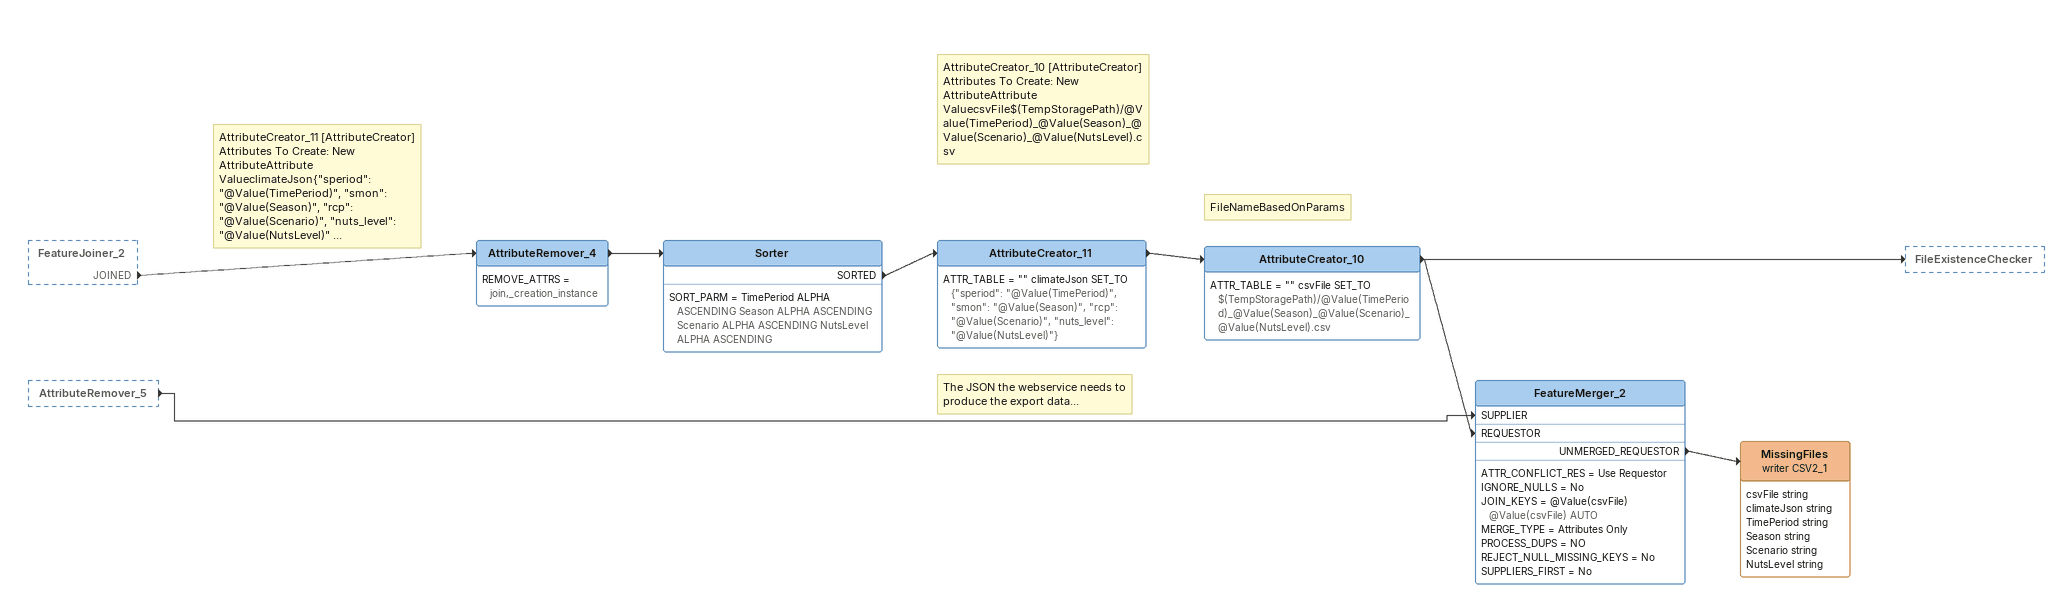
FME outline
FeatureJoiner_2 [outside]
    JOINED -> AttributeRemover_4
AttributeRemover_5 [outside]
    -> FeatureMerger_2 [SUPPLIER]
AttributeRemover_4
    REMOVE_ATTRS = join,_creation_instance
    -> Sorter
Sorter
    SORT_PARM = TimePeriod ALPHA ASCENDING Season ALPHA ASCENDING Scenario ALPHA ASCENDING NutsLevel ALPHA ASCENDING
    SORTED -> AttributeCreator_11
Note: AttributeCreator_11 [AttributeCreator] / Attributes To Create: New AttributeAttribute ValueclimateJson{"speriod": "@Value(TimePeriod)", "smon": "@Value(Season)", "rcp": "@Value(Scenario)", "nuts_level": "@Value(NutsLevel)" ...
Note: The JSON the webservice needs to produce the export data...
AttributeCreator_11
    ATTR_TABLE = "" climateJson SET_TO {"speriod": "@Value(TimePeriod)", "smon": "@Value(Season)", "rcp": "@Value(Scenario)", "nuts_level": "@Value(NutsLevel)"}
    -> AttributeCreator_10
Note: AttributeCreator_10 [AttributeCreator] / Attributes To Create: New AttributeAttribute ValuecsvFile$(TempStoragePath)/@Value(TimePeriod)_@Value(Season)_@Value(Scenario)_@Value(NutsLevel).csv
Note: FileNameBasedOnParams
AttributeCreator_10
    ATTR_TABLE = "" csvFile SET_TO $(TempStoragePath)/@Value(TimePeriod)_@Value(Season)_@Value(Scenario)_@Value(NutsLevel).csv
    -> FileExistenceChecker
    -> FeatureMerger_2 [REQUESTOR]
FeatureMerger_2
    ATTR_CONFLICT_RES = Use Requestor
    IGNORE_NULLS = No
    JOIN_KEYS = @Value(csvFile) @Value(csvFile) AUTO
    MERGE_TYPE = Attributes Only
    PROCESS_DUPS = NO
    REJECT_NULL_MISSING_KEYS = No
    SUPPLIERS_FIRST = No
    UNMERGED_REQUESTOR -> MissingFiles (writer CSV2_1)
MissingFiles (writer CSV2_1)
    attributes: csvFile string, climateJson string, TimePeriod string, Season string, Scenario string, NutsLevel string
